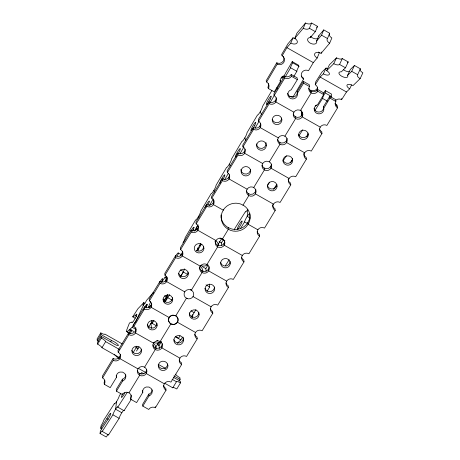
<?xml version="1.0" encoding="UTF-8"?>
<svg xmlns="http://www.w3.org/2000/svg" width="460" height="460" viewBox="0 0 460 460"><rect width="100%" height="100%" fill="white"/><g stroke="black" fill="none" stroke-linecap="round" stroke-linejoin="round"><path stroke-width="0.69" d="M181.447 254.771L178.33 253.006L178.33 253.374A4.824 0.713 -60.5 0 1 177.387 255.829M193.924 227.706L193.924 227.338M310.46 91.287L310.558 90.068A4.824 4.542 4.8 0 0 317.664 87.446M316.963 90.965A4.824 4.542 4.8 0 0 315.267 84.726L315.468 82.288L321.845 72.191L326.1 68.028A4.824 2.179 25.2 0 0 327.233 68.58M314.922 110.503L322.552 98.417A4.824 0.713 -60.5 0 1 325.145 92.903L325.335 90.591L331.568 94.122L331.372 96.433A4.824 0.713 -60.5 0 0 330.734 97.497M336.829 106.225L336.933 105.006A4.824 4.542 4.8 0 1 335.185 103.31M335.806 100.274A4.824 4.542 4.8 0 1 341.636 99.665L341.74 98.446M129.519 333.172L127.029 331.758L126.626 331.263L126.759 329.889L129.455 323L132.008 322.006A4.824 0.713 -60.5 0 0 133.94 320.528L136.269 316.313L136.873 314.318A4.824 0.713 -60.5 0 0 135.504 315.365L132.71 316.825L135.2 318.234M180.677 276.247L183.609 271.423A4.824 0.713 -60.5 0 1 184.655 268.841M131.255 399.412L124.027 410.694A4.824 0.713 -60.5 0 0 121.82 412.735A4.824 0.713 -60.5 0 0 119.134 418.335L108.485 434.959A4.824 0.713 -60.5 0 0 106.271 437L100.044 433.469L100.378 430.94L106.921 420.894A4.824 0.713 -60.5 0 0 109.371 417.053L109.911 415.978A4.824 0.713 -60.5 0 0 110.204 413.528L109.727 414.052A4.824 0.713 -60.5 0 0 107.278 417.893L100.728 428.272L101.976 428.979M100.728 428.272L101.062 425.736A4.824 0.713 -60.5 0 0 103.747 420.141L114.396 403.518A4.824 0.713 -60.5 0 0 116.61 401.471A4.824 0.713 -60.5 0 0 119.289 395.876L120.813 393.501M116.61 401.471L115.587 409.204A4.824 0.713 -60.5 0 0 112.907 414.805L102.258 431.428A4.824 0.713 -60.5 0 0 100.044 433.469M141.352 349.082L141.191 350.296A4.824 4.675 -6.2 0 1 131.87 350.37M156.946 323.414L156.785 324.628A4.824 4.675 -6.2 0 1 147.464 324.708M172.54 297.752L172.379 298.96A4.824 4.675 -6.2 0 1 163.058 299.04M167.727 364.021L167.566 365.234A4.824 4.675 -6.2 0 1 158.246 365.309M188.134 272.084L187.973 273.292A4.824 4.675 -6.2 0 1 178.652 273.372M203.728 246.416L203.567 247.63A4.824 4.675 -6.2 0 1 196.495 250.527M198.915 312.691L198.755 313.898A4.824 4.675 -6.2 0 1 189.267 312.771M214.509 287.023L214.343 288.236A4.824 4.675 -6.2 0 1 205.022 288.311M230.098 261.355L229.937 262.568A4.824 4.675 -6.2 0 1 220.616 262.643M250.505 169.418L250.343 170.625A4.824 4.675 -6.2 0 1 240.856 169.498M281.692 118.082L281.531 119.295A4.824 4.675 -6.2 0 1 272.211 119.37M276.88 184.356L276.719 185.564A4.824 4.675 -6.2 0 1 267.398 185.644M292.474 158.689L292.307 159.902A4.824 4.675 -6.2 0 1 282.986 159.977M308.068 133.02L307.901 134.234A4.824 4.675 -6.2 0 1 298.58 134.309M166.526 277.656L165.284 276.954L165.18 277.294A4.824 0.713 -60.5 0 0 166.508 276.684L166.808 276.247L165.209 281.537M163.415 301.334L166.652 296.539A4.824 0.713 -60.5 0 1 167.492 294.636M150.69 301.714L148.287 307.654A4.824 0.713 -60.5 0 1 149.253 307.711M283.975 75.934A4.824 4.744 -22.3 0 0 280.318 80.506L280.427 81.466L274.286 91.885L268.37 88.533A4.824 4.744 -22.3 0 0 266.65 82.047L277.242 64.078A4.824 4.744 -22.3 0 0 283.832 62.301A4.824 4.744 -22.3 0 0 282.112 55.815L286.925 47.662L290.8 43.062L293.02 37.789A4.824 2.961 22.8 0 0 295.36 38.657M290.8 43.062A4.824 2.961 22.8 0 0 296.918 43.085A4.824 2.961 22.8 0 0 294.733 38.398L296.947 33.131L305.497 23A4.824 2.961 22.8 0 0 311.615 23.023L317.532 26.375L315.313 31.642L310.356 37.519L309.528 37.611A4.824 2.961 22.8 0 0 308.131 41.262A4.824 2.961 22.8 0 0 313.789 44.114L314.853 43.993A4.824 2.961 22.8 0 0 316.762 41.636L316.584 41.055L318.803 35.788L323.759 29.906L329.682 33.258A4.824 2.961 22.8 0 0 331.867 37.938L329.647 43.205L321.103 53.337A4.824 2.961 22.8 0 0 314.985 53.314A4.824 2.961 22.8 0 0 317.176 58L313.294 62.6L308.487 70.76A4.824 4.744 -22.3 0 0 301.898 72.536A4.824 4.744 -22.3 0 0 303.617 79.016L293.026 96.985A4.824 4.744 -22.3 0 0 289.374 96.531M294.733 38.398L303.278 28.267L305.497 23M303.278 28.267A4.824 2.961 22.8 0 0 309.396 28.29L311.615 23.023M310.356 37.519L310.914 36.202M316.584 41.055L321.54 35.173L323.759 29.906M317.176 58L319.395 52.727A4.824 2.961 22.8 0 1 318.389 52.043M321.103 53.337L321.661 52.02M329.647 43.205A4.824 2.961 22.8 0 1 327.462 38.525L329.682 33.258M192.958 230.19L193.413 229.195M282.388 76.176L282.29 76.395A4.824 0.713 -60.5 0 0 282.733 77.648L283.291 76.935A4.824 0.713 -60.5 0 0 285.729 72.812L292.226 61.617L298.454 65.147L298.942 66.338A4.824 0.713 -60.5 0 0 296.849 71.306L293.675 76.699M315.267 84.726L320.114 77.044L323.351 73.876L326.1 68.028M323.351 73.876A4.824 2.179 25.2 0 0 329.147 74.623A4.824 2.179 25.2 0 0 326.634 70.668L329.383 64.82L336.513 57.851A4.824 2.179 25.2 0 0 342.309 58.598L348.226 61.95L345.477 67.798L341.343 71.84L340.567 71.817A4.824 2.179 25.2 0 0 339.584 74.526A4.824 2.179 25.2 0 0 345.213 77.452L346.207 77.487A4.824 2.179 25.2 0 0 347.794 75.854L347.57 75.371L350.319 69.529L354.459 65.481L360.375 68.833A4.824 2.179 25.2 0 0 362.888 72.789L360.14 78.631L353.01 85.606A4.824 2.179 25.2 0 0 347.214 84.859A4.824 2.179 25.2 0 0 349.726 88.814L346.489 91.983L341.636 99.665M326.634 70.668L333.77 63.693L336.513 57.851M333.77 63.693A4.824 2.179 25.2 0 0 339.56 64.446L342.309 58.598M347.57 75.371L351.71 71.323L354.459 65.481M349.726 88.814L351.561 84.916M360.14 78.631A4.824 2.179 25.2 0 1 357.627 74.675L360.375 68.833M143.549 304.974L135.596 321.822L135.924 321.551M143.117 309.983L143.353 309.471M146.09 307.384L147.05 304.215M145.021 303.353L143.773 302.645L143.641 302.916A4.824 0.713 -60.5 0 0 143.261 305.227L143.652 304.888A4.824 0.713 -60.5 0 0 146.619 300.305L153.485 292.295L153.243 292.911A4.824 0.713 -60.5 0 0 153.077 293.537M127.029 331.758L132.141 327.278L132.595 326.353A4.824 0.713 -60.5 0 1 135.55 321.856M207.862 205.045L208.42 203.964A4.824 0.713 -60.5 0 0 207.874 202.429L207.253 203.331A4.824 0.713 -60.5 0 0 204.982 207.54M223.324 178.814L223.882 177.732A4.824 0.713 -60.5 0 0 223.336 176.197L222.715 177.1A4.824 0.713 -60.5 0 0 220.116 183.235M132.71 316.825L137.868 308.809L143.773 302.645M198.099 224.905L196.696 227.343A4.824 0.713 -60.5 0 1 195.908 229.948M196.512 250.982L200.842 243.495M283.348 56.292A4.824 4.744 -22.3 0 1 276.73 62.825L266.139 80.793L266.65 82.047M271.923 90.493L262.39 106.662A4.824 0.713 -60.5 0 1 260.297 111.63A4.824 0.713 -60.5 0 1 257.519 114.925L246.928 132.894A4.824 0.713 -60.5 0 1 244.835 137.862A4.824 0.713 -60.5 0 1 242.058 141.157L231.466 159.125A4.824 0.713 -60.5 0 1 229.373 164.088A4.824 0.713 -60.5 0 1 226.596 167.382L216.005 185.351A4.824 0.713 -60.5 0 1 213.911 190.319A4.824 0.713 -60.5 0 1 211.134 193.614L200.543 211.583A4.824 0.713 -60.5 0 1 198.45 216.551A4.824 0.713 -60.5 0 1 195.672 219.845L185.081 237.814A4.824 0.713 -60.5 0 1 182.988 242.776M194.321 231.144L197.852 225.153M209.427 205.516L213.314 198.927M224.537 179.883L228.419 173.293M239.999 153.651L243.88 147.068M255.11 128.024L258.991 121.434M270.215 102.39L274.453 95.203M285.327 76.762L290.622 67.775A4.824 0.713 -60.5 0 1 292.715 62.813L292.226 61.617M122.262 343.936L104.817 334.058A4.824 0.966 31.3 0 1 100.792 332.896L97.112 338.962L97.296 340.659L98.526 341.36M97.296 340.659L100.981 334.598L100.792 332.896M100.981 334.598L112.119 340.768A4.824 0.966 31.3 0 1 116.271 343.137L117.145 343.81A4.824 0.966 31.3 0 1 117.254 345.46L116.409 345.155A4.824 0.966 31.3 0 1 112.251 342.786L101.171 336.386L97.491 342.453L97.675 344.149A4.824 0.966 31.3 0 1 101.959 347.697L119.399 357.581M97.675 344.149L101.355 338.089L101.171 336.386M101.959 347.697L105.639 341.636A4.824 0.966 31.3 0 0 101.355 338.089M110.716 341.745L111.458 340.532M120.37 354.505A4.824 4.675 -6.2 0 1 113.091 358.53L102.407 376.113L102.603 377.901A4.824 4.675 -6.2 0 1 104.299 384.296L110.222 387.648L116.42 377.441L116.225 375.653M135.815 327.623A4.824 4.675 -6.2 0 1 128.685 332.862L118.001 350.445L118.197 352.233A4.824 4.675 -6.2 0 1 119.893 358.627L137.96 368.862M151.558 303.169A4.824 4.675 -6.2 0 1 144.279 307.194L133.595 324.777L133.791 326.565A4.824 4.675 -6.2 0 1 135.487 332.965L153.554 343.195M167.152 277.501A4.824 4.675 -6.2 0 1 159.873 281.531L149.189 299.109L149.385 300.903A4.824 4.675 -6.2 0 1 151.081 307.297L169.148 317.532M182.741 251.838A4.824 4.675 -6.2 0 1 175.461 255.863L164.783 273.447L164.973 275.235A4.824 4.675 -6.2 0 1 166.675 281.629L184.742 291.864M198.335 226.17A4.824 4.675 -6.2 0 1 191.055 230.195L180.372 247.779L180.567 249.567A4.824 4.675 -6.2 0 1 182.269 255.961L200.336 266.196M213.929 200.502A4.824 4.675 -6.2 0 1 206.649 204.527L195.966 222.111L196.161 223.899A4.824 4.675 -6.2 0 1 197.857 230.293L215.924 240.528M229.523 174.834A4.824 4.675 -6.2 0 1 222.243 178.859L211.56 196.443L211.755 198.237A4.824 4.675 -6.2 0 1 213.452 204.631L223.295 210.203M245.117 149.166A4.824 4.675 -6.2 0 1 237.837 153.197L227.154 170.775L227.349 172.569A4.824 4.675 -6.2 0 1 229.045 178.963L247.112 189.198M260.711 123.504A4.824 4.675 -6.2 0 1 253.425 127.529L242.748 145.113L242.943 146.901A4.824 4.675 -6.2 0 1 244.639 153.295L262.706 163.53M276.299 97.836A4.824 4.675 -6.2 0 1 269.019 101.861L258.342 119.445L258.531 121.233A4.824 4.675 -6.2 0 1 260.233 127.627L278.3 137.862M300.501 110.503L311.184 92.926A4.824 4.675 -6.2 0 1 309.482 86.526L309.292 84.738L303.37 81.385L297.171 91.592L297.482 94.202A4.824 4.675 -6.2 0 1 295.073 98.273L293.911 98.751A4.824 4.675 -6.2 0 1 287.994 95.496L287.828 94.283A4.824 4.675 -6.2 0 1 290.237 90.218L291.14 89.844L297.338 79.649L297.143 77.855L291.22 74.503A4.824 4.675 -6.2 0 1 284.613 76.193L273.93 93.777L274.125 95.565A4.824 4.675 -6.2 0 1 275.822 101.959L293.894 112.194M102.603 377.901L113.287 360.318L113.091 358.53M118.197 352.233L128.88 334.65L128.685 332.862M133.791 326.565L144.469 308.988L144.279 307.194M149.385 300.903L160.063 283.32L159.873 281.531M164.973 275.235L175.657 257.652L175.461 255.863M180.567 249.567L191.251 231.984L191.055 230.195M196.161 223.899L206.845 206.316L206.649 204.527M211.755 198.237L222.439 180.653L222.243 178.859M227.349 172.569L238.027 154.986L237.837 153.197M242.943 146.901L253.621 129.317L253.425 127.529M258.531 121.233L269.215 103.649L269.019 101.861M274.125 95.565L284.809 77.987L284.613 76.193M133.279 352.412L136.919 346.42M148.396 327.531L152.116 321.408M151.133 323.587L151.869 322.374M164.433 302.088L166.664 298.413L166.566 297.2L165.657 298.483A7.239 1.075 -60.5 0 1 164.237 300.046M156.446 325.789L152.151 323.357L154.008 320.298M165.146 301.967L169.602 294.636M180.366 276.914L183.339 272.021L187.628 274.453M198.041 249.814L201.388 244.294M125.764 374.75A4.824 4.675 -6.2 0 1 123.355 378.822L122.452 379.19L116.253 389.39L116.449 391.178L122.366 394.53A4.824 4.675 -6.2 0 1 128.978 392.84L139.662 375.256A4.824 4.675 -6.2 0 0 146.941 371.231A4.824 4.675 -6.2 0 0 139.748 367.155A4.824 4.675 -6.2 0 0 139.662 375.256L139.466 373.468M116.449 391.178L122.642 380.983L123.55 380.61A4.824 4.675 -6.2 0 0 119.876 372.071L118.715 372.548A4.824 4.675 -6.2 0 0 116.305 376.619L116.42 377.441M297.367 93.38L303.565 83.174L303.37 81.385M155.819 346.961L158.424 342.671M144.572 367.172L155.25 349.589A4.824 4.675 -6.2 0 0 162.53 345.563A4.824 4.675 -6.2 0 0 155.336 341.492A4.824 4.675 -6.2 0 0 155.25 349.589L155.06 347.8M160.161 341.51L170.844 323.926A4.824 4.675 -6.2 0 0 178.123 319.901A4.824 4.675 -6.2 0 0 170.93 315.824A4.824 4.675 -6.2 0 0 170.844 323.926M175.755 315.842L186.438 298.258A4.824 4.675 -6.2 0 0 193.717 294.233A4.824 4.675 -6.2 0 0 186.524 290.156A4.824 4.675 -6.2 0 0 186.438 298.258M191.348 290.174L202.032 272.59A4.824 4.675 -6.2 0 0 209.311 268.565A4.824 4.675 -6.2 0 0 202.118 264.488A4.824 4.675 -6.2 0 0 202.032 272.59L201.836 270.802M206.942 264.506L217.626 246.922A4.824 4.675 -6.2 0 0 224.905 242.897A4.824 4.675 -6.2 0 0 217.712 238.826A4.824 4.675 -6.2 0 0 217.626 246.922L217.43 245.134M222.536 238.838L228.355 229.258L228.16 227.47M242.989 205.171L248.808 195.592A4.824 4.675 -6.2 0 0 256.088 191.567A4.824 4.675 -6.2 0 0 248.894 187.49A4.824 4.675 -6.2 0 0 248.808 195.592L248.613 193.798M253.719 187.507L264.402 169.924A4.824 4.675 -6.2 0 0 271.682 165.899A4.824 4.675 -6.2 0 0 264.488 161.822A4.824 4.675 -6.2 0 0 264.402 169.924L264.207 168.136M269.313 161.839L279.996 144.256A4.824 4.675 -6.2 0 0 287.276 140.231A4.824 4.675 -6.2 0 0 280.082 136.154A4.824 4.675 -6.2 0 0 279.996 144.256L279.801 142.468M284.907 136.171L295.59 118.588A4.824 4.675 -6.2 0 0 302.87 114.563A4.824 4.675 -6.2 0 0 295.676 110.492A4.824 4.675 -6.2 0 0 295.59 118.588L295.395 116.8M159.35 348.381L159.051 345.627L161.282 341.952M206.132 271.383L205.833 268.623L208.064 264.948M221.72 245.715L221.421 242.96L223.606 239.361M142.6 390.592L142.796 392.38L136.591 402.586L130.674 399.234A4.824 4.675 -6.2 0 0 128.978 392.84M308.769 88.285A4.824 4.675 -6.2 0 0 317.596 89.441L323.512 92.793L323.708 94.587L317.515 104.782L316.606 105.156A4.824 4.675 -6.2 0 0 314.203 109.221L314.37 110.434A4.824 4.675 -6.2 0 0 320.286 113.689L321.448 113.212A4.824 4.675 -6.2 0 0 323.851 109.146L323.547 106.53L329.745 96.324L335.662 99.676L335.857 101.465A4.824 4.675 -6.2 0 0 337.554 107.864L326.876 125.442A4.824 4.675 -6.2 0 0 320.263 127.132L302.197 116.903L302.001 115.109M180.009 335.852L178.526 338.296L175.455 336.559M191.521 316.905L195.971 309.574M207.109 291.237L209.708 286.959L209.409 284.205M152.133 389.689A4.824 4.675 -6.2 0 1 149.73 393.76L148.821 394.128L142.629 404.328L142.824 406.117L148.741 409.469A4.824 4.675 -6.2 0 1 155.348 407.778L166.031 390.195L165.836 388.407A4.824 4.675 -6.2 0 1 163.622 385.56M142.824 406.117L149.017 395.922L149.925 395.548A4.824 4.675 -6.2 0 0 146.245 387.009L145.084 387.487A4.824 4.675 -6.2 0 0 142.68 391.558L142.796 392.38M323.736 108.318L329.941 98.112L329.745 96.324M179.216 359.892A4.824 4.675 -6.2 0 0 181.43 362.739L181.625 364.533L170.942 382.11A4.824 4.675 -6.2 0 0 164.335 383.801L146.268 373.566L146.073 371.778M194.804 334.224A4.824 4.675 -6.2 0 0 197.024 337.071L197.219 338.865L186.536 356.448A4.824 4.675 -6.2 0 0 179.929 358.133L161.862 347.904L161.667 346.11M210.398 308.556A4.824 4.675 -6.2 0 0 212.618 311.409L212.813 313.197L202.13 330.78A4.824 4.675 -6.2 0 0 195.523 332.471L177.456 322.236M225.992 282.894A4.824 4.675 -6.2 0 0 228.212 285.74L228.401 287.529L217.724 305.112A4.824 4.675 -6.2 0 0 211.111 306.803L193.045 296.568M241.586 257.226A4.824 4.675 -6.2 0 0 243.8 260.072L243.995 261.861L233.318 279.444A4.824 4.675 -6.2 0 0 226.705 281.135L208.639 270.9L208.443 269.111M257.18 231.558A4.824 4.675 -6.2 0 0 259.394 234.404L259.589 236.198L248.906 253.776A4.824 4.675 -6.2 0 0 242.299 255.467L224.233 245.232L224.037 243.443M272.619 204.683A4.824 4.675 -6.2 0 0 274.988 208.736L275.183 210.53L264.5 228.114A4.824 4.675 -6.2 0 0 257.893 229.799L248.049 224.227L247.854 222.433M288.213 179.015A4.824 4.675 -6.2 0 0 290.582 183.074L290.777 184.862L280.094 202.446A4.824 4.675 -6.2 0 0 273.487 204.136L255.421 193.901L255.225 192.113M303.807 153.347A4.824 4.675 -6.2 0 0 306.176 157.406L306.372 159.195L295.688 176.778A4.824 4.675 -6.2 0 0 289.081 178.468L271.009 168.233L270.819 166.445M319.55 128.892A4.824 4.675 -6.2 0 0 321.77 131.738L321.96 133.526L311.282 151.11A4.824 4.675 -6.2 0 0 304.669 152.8L286.603 142.565L286.407 140.777M172.77 387.809L176.456 381.748A4.824 0.966 31.3 0 1 180.475 382.904L176.795 388.97A4.824 0.966 31.3 0 0 172.77 387.809L164.674 383.22M178.992 381.231L180.102 379.414L179.912 377.712A4.824 0.966 31.3 0 1 175.634 374.17M136.493 351.084L139.058 346.88M218.184 244.306L221.841 238.303M323.15 94.058L325.335 90.591M240.402 228.562L244.599 221.915A4.824 0.713 -60.5 0 1 247.187 216.401L247.779 209.346A4.824 0.713 -60.5 0 1 245.462 211.611L234.784 228.534A4.824 0.713 -60.5 0 1 234.381 229.868M267.386 185.811L269.675 182.183M282.98 161.109L286.413 155.67M298.948 135.809L302.766 129.766M225.319 265.857L229.132 259.814M273.619 189.342L276.667 184.506M290.352 162.828L292.64 159.2M306.705 136.919L307.849 135.108M144.561 307.291L145.199 306.279M180.314 255.978L180.958 254.966A4.824 0.713 -60.5 0 0 182.643 251.764M121.82 412.735L115.587 409.204A4.824 0.713 -60.5 0 1 117.8 407.163L127.305 392.322M161.494 282.342L165.284 276.954M166.215 296.953L167.463 295.096L167.745 297.689L172.034 300.121M158.401 342.441L158.263 342.631A4.824 0.713 -60.5 0 0 157.636 343.562M293.02 37.789L287.92 43.838L281.601 54.562L282.112 55.815M316.629 27.445L317.532 26.375M316.273 105.104L315.79 105.645A4.824 0.713 -60.5 0 1 315.232 105.898M347.306 62.847L348.226 61.95M191.912 315.727L192.958 314.761A4.824 0.713 -60.5 0 0 192.079 317.135M177.249 343.286L180.912 339.9A4.824 0.713 -60.5 0 1 182.074 337.726M161.27 341.452L160.293 342.165A7.239 7.015 -6.2 0 1 153.611 342.424M190.29 289.622L191.44 290.111M186.398 298.12L187.553 298.609M309.396 28.29L315.313 31.642M321.54 35.173L327.462 38.525M339.56 64.446L345.477 67.798M351.71 71.323L357.627 74.675M286.925 47.662L313.294 62.6M320.114 77.044L346.489 91.983M292.715 62.813L298.942 66.338M290.622 67.775L296.849 71.306M325.145 92.903L331.372 96.433M284.809 77.987A4.824 4.675 -6.2 0 0 291.416 76.297L297.338 79.649M303.565 83.174L309.482 86.526M310.989 91.132L311.184 92.926A4.824 4.675 -6.2 0 0 317.791 91.235L323.708 94.587M329.941 98.112L335.857 101.465M322.552 98.417L327.537 101.24M250.303 218.166L247.187 216.401A4.824 0.713 -60.5 0 1 249.51 214.136M244.599 221.915L247.71 223.681M220.018 237.998L224.9 240.764M219.098 241.644L221.421 242.96M202.348 266.65L205.833 268.623M180.475 269.876L183.592 271.642M206.028 284.878L209.708 286.959M164.68 295.82L166.549 296.878M191.049 310.891L194.114 312.627M191.383 316.566L192.625 317.273M175.306 336.726L180.912 339.9M135.32 315.623L136.568 316.33M132.141 327.278L135.878 329.394M157.308 344.638L159.051 345.627M129.967 329.377L133.705 331.493M129.277 330.044L131.146 331.102M126.626 331.263L129.122 332.672M126.828 331.51L129.317 332.919M135.757 347.507L138.195 348.887M158.188 364.285L165.663 368.523M173.932 375.918L180.102 379.414M173.512 377.367L180.291 381.202L180.475 382.904M105.639 341.636L119.347 349.399M172.092 379.276L176.456 381.748M138.299 368.282L145.774 372.519M117.8 407.163L124.027 410.694M112.907 414.805L119.134 418.335M106.91 418.623L108.157 419.33M102.258 431.428L108.485 434.959M303.617 79.016L303.1 77.763A4.824 4.744 -22.3 0 1 301.352 76.032M276.73 62.825L277.242 64.078M279.916 80.207L280.427 81.466M276.753 87.826L277.253 89.039M268.37 88.533L267.858 87.273A4.824 4.744 -22.3 0 0 268.358 83.668M260.297 111.63L261.539 114.661M244.835 137.862L245.83 140.288M229.373 164.088L230.121 165.91M213.911 190.319L214.659 192.136M198.45 216.551L198.944 217.764M318.803 35.788L318.981 36.369M323.547 106.53L323.656 107.352A4.824 4.675 -6.2 0 1 321.252 111.423L320.091 111.901A4.824 4.675 -6.2 0 1 314.174 108.64L314.122 108.255M297.171 91.592L297.286 92.414A4.824 4.675 -6.2 0 1 294.877 96.485L293.716 96.962A4.824 4.675 -6.2 0 1 287.799 93.702L287.747 93.317M337.554 107.864L337.358 106.07A4.824 4.675 -6.2 0 1 335.144 103.224M317.596 89.441L317.791 91.235M291.22 74.503L291.416 76.297M275.632 100.171L275.822 101.959A4.824 4.675 -6.2 0 1 269.215 103.649M260.038 125.839L260.233 127.627A4.824 4.675 -6.2 0 1 253.621 129.317M244.444 151.507L244.639 153.295A4.824 4.675 -6.2 0 1 238.027 154.986M228.85 177.175L229.045 178.963A4.824 4.675 -6.2 0 1 222.439 180.653M213.256 202.837L213.452 204.631A4.824 4.675 -6.2 0 1 206.845 206.316M197.668 228.505L197.857 230.293A4.824 4.675 -6.2 0 1 191.251 231.984M197.777 247.854L198.093 250.775M182.074 254.173L182.269 255.961A4.824 4.675 -6.2 0 1 175.657 257.652M166.48 279.841L166.675 281.629A4.824 4.675 -6.2 0 1 160.063 283.32M150.886 305.509L151.081 307.297A4.824 4.675 -6.2 0 1 144.469 308.988M151.852 320.603L152.151 323.357M151.472 328.336L150.949 323.512L151.507 322.966A7.239 7.015 -6.2 0 1 152.57 322.305M155.221 406.588L155.348 407.778M148.821 394.128L149.017 395.922M135.292 331.171L135.487 332.965A4.824 4.675 -6.2 0 1 128.88 334.65M130.674 399.234L130.479 397.446A4.824 4.675 -6.2 0 0 131.152 395.111M122.452 379.19L122.642 380.983M119.698 356.839L119.893 358.627A4.824 4.675 -6.2 0 1 113.287 360.318M104.299 384.296L104.109 382.507A4.824 4.675 -6.2 0 0 104.776 380.173M259.589 236.198A4.824 4.675 -6.2 0 1 257.893 229.799M306.372 159.195A4.824 4.675 -6.2 0 1 304.669 152.8M321.96 133.526A4.824 4.675 -6.2 0 1 320.263 127.132M197.219 338.865A4.824 4.675 -6.2 0 1 195.523 332.471M181.625 364.533A4.824 4.675 -6.2 0 1 179.929 358.133M162.34 343.775A4.824 4.675 -6.2 0 1 152.841 344.954M173.84 339.647A4.824 4.675 -6.2 0 0 183.16 339.566L183.321 338.353A4.824 4.675 -6.2 0 0 183.155 337.145M146.746 369.443A4.824 4.675 -6.2 0 1 137.247 370.622M166.031 390.195A4.824 4.675 -6.2 0 1 164.335 383.801M209.116 266.777A4.824 4.675 -6.2 0 1 204.24 271.434A4.824 4.675 -6.2 0 1 199.467 266.742M212.813 313.197A4.824 4.675 -6.2 0 1 211.111 306.803M228.401 287.529A4.824 4.675 -6.2 0 1 226.705 281.135M224.71 241.109A4.824 4.675 -6.2 0 1 219.834 245.766A4.824 4.675 -6.2 0 1 215.061 241.074M243.995 261.861A4.824 4.675 -6.2 0 1 242.299 255.467M275.183 210.53A4.824 4.675 -6.2 0 1 273.487 204.136M290.777 184.862A4.824 4.675 -6.2 0 1 289.081 178.468M271.486 164.111A4.824 4.675 -6.2 0 1 261.993 165.284M287.08 138.443A4.824 4.675 -6.2 0 1 277.581 139.621M249.814 213.405A14.478 14.024 -6.2 0 1 249.113 220.047L247.388 223.318A14.478 14.024 -6.2 0 1 230.615 228.672L227.251 227.027A14.478 14.024 -6.2 0 1 221.013 214.998M255.898 189.773A4.824 4.675 -6.2 0 1 246.399 190.952M256.45 143.83A4.824 4.675 -6.2 0 0 265.938 144.963L266.098 143.75A4.824 4.675 -6.2 0 0 265.932 142.537M302.674 112.775A4.824 4.675 -6.2 0 1 293.175 113.953M146.199 307.165A4.824 0.713 -60.5 0 0 147.148 304.71L147.148 304.336A4.824 0.713 -60.5 0 0 144.394 307.573M124.919 392.788A4.824 0.713 -60.5 0 1 123.038 395.876L122.463 396.629A4.824 0.713 -60.5 0 1 122.82 393.628M159.741 342.033A4.824 0.713 -60.5 0 1 158.476 344.873M137.5 348.019A9.654 1.926 31.3 0 1 136.143 346.995M143.853 373.595A24.133 4.819 31.3 0 1 141.456 372.56M118.68 358.443A24.133 4.819 31.3 0 1 114.201 354.229M141.306 373.152A8.447 1.685 31.3 0 1 139.334 373.422M300.667 110.164A4.824 4.542 4.8 0 1 301.375 115.667L301.576 113.235A4.824 4.542 4.8 0 0 302.07 112.148M349.755 71.478A4.824 2.179 25.2 0 1 348.956 71.639L347.961 71.611A4.824 2.179 25.2 0 1 343.522 69.776M317.946 38.393A4.824 2.961 22.8 0 1 317.066 38.726L316.009 38.847A4.824 2.961 22.8 0 1 310.661 36.415M237.481 229.408A4.824 0.713 -60.5 0 0 240.166 225.837L240.775 224.733A4.824 0.713 -60.5 0 0 241.057 221.841L240.482 222.611A4.824 0.713 -60.5 0 0 237.279 229.396M238.165 153.68A4.824 0.713 -60.5 0 0 238.786 152.582L239.344 151.501A4.824 0.713 -60.5 0 0 238.797 149.966L238.177 150.874A4.824 0.713 -60.5 0 0 235.583 155.917A4.824 0.713 -60.5 0 0 236.348 156.337M191.147 230.598A4.824 0.713 -60.5 0 1 193.844 227.28A4.824 0.713 -60.5 0 1 192.401 231.271M130.421 333.201A4.824 0.713 -60.5 0 0 131.571 330.102L131.468 329.918A4.824 0.713 -60.5 0 0 128.392 333.954M175.576 256.243A4.824 0.713 -60.5 0 1 178.33 253.006M157.941 340.601A4.824 4.675 -6.2 0 1 156.688 340.756M153.738 343.626A7.239 7.015 -6.2 0 1 156.164 348.433M161.793 281.497A4.824 0.713 -60.5 0 0 162.736 279.042L162.742 278.674A4.824 0.713 -60.5 0 0 159.988 281.911M216.108 240.959A7.239 7.015 -6.2 0 1 218.54 245.766M199.14 245.416A7.239 7.015 -6.2 0 1 200.893 244.72M200.514 266.622A7.239 7.015 -6.2 0 1 202.946 271.434M207.075 265.167A7.239 7.015 -6.2 0 1 200.393 265.426M141.548 350.871L141.387 352.084A4.824 4.675 -6.2 0 1 134.32 354.982A4.824 4.675 -6.2 0 1 133.308 347.633L134.303 346.886A4.824 4.675 -6.2 0 1 141.548 350.871M157.142 325.209L156.981 326.416A4.824 4.675 -6.2 0 1 149.914 329.314A4.824 4.675 -6.2 0 1 148.902 321.966L149.897 321.218A4.824 4.675 -6.2 0 1 157.142 325.209M172.736 299.541L172.575 300.754A4.824 4.675 -6.2 0 1 165.502 303.652A4.824 4.675 -6.2 0 1 164.49 296.303L165.491 295.55A4.824 4.675 -6.2 0 1 172.736 299.541M167.923 365.809L167.762 367.022A4.824 4.675 -6.2 0 1 160.695 369.921A4.824 4.675 -6.2 0 1 159.677 362.572L160.678 361.824A4.824 4.675 -6.2 0 1 167.923 365.809M188.33 273.873L188.169 275.086A4.824 4.675 -6.2 0 1 181.096 277.984A4.824 4.675 -6.2 0 1 180.084 270.635L181.085 269.882A4.824 4.675 -6.2 0 1 188.33 273.873M183.517 340.147L183.356 341.354A4.824 4.675 -6.2 0 1 176.283 344.252A4.824 4.675 -6.2 0 1 175.271 336.904L176.272 336.156A4.824 4.675 -6.2 0 1 183.517 340.147M203.924 248.204L203.757 249.418A4.824 4.675 -6.2 0 1 196.69 252.316A4.824 4.675 -6.2 0 1 195.678 244.967L196.679 244.214A4.824 4.675 -6.2 0 1 203.924 248.204M199.111 314.479L198.944 315.692A4.824 4.675 -6.2 0 1 191.877 318.59A4.824 4.675 -6.2 0 1 190.865 311.242L191.866 310.488A4.824 4.675 -6.2 0 1 199.111 314.479M214.699 288.811L214.538 290.024A4.824 4.675 -6.2 0 1 207.471 292.922A4.824 4.675 -6.2 0 1 206.459 285.574L207.454 284.82A4.824 4.675 -6.2 0 1 214.699 288.811M230.293 263.143L230.132 264.356A4.824 4.675 -6.2 0 1 223.065 267.254A4.824 4.675 -6.2 0 1 222.053 259.906L223.048 259.152A4.824 4.675 -6.2 0 1 230.293 263.143M250.7 171.206L250.539 172.419A4.824 4.675 -6.2 0 1 243.472 175.317A4.824 4.675 -6.2 0 1 242.46 167.969L243.455 167.216A4.824 4.675 -6.2 0 1 250.7 171.206M266.294 145.538L266.133 146.751A4.824 4.675 -6.2 0 1 259.06 149.649A4.824 4.675 -6.2 0 1 258.048 142.301L259.049 141.548A4.824 4.675 -6.2 0 1 266.294 145.538M281.888 119.87L281.721 121.084A4.824 4.675 -6.2 0 1 274.654 123.981A4.824 4.675 -6.2 0 1 273.642 116.633L274.643 115.88A4.824 4.675 -6.2 0 1 281.888 119.87M277.075 186.145L276.908 187.358A4.824 4.675 -6.2 0 1 269.842 190.256A4.824 4.675 -6.2 0 1 268.83 182.907L269.83 182.154A4.824 4.675 -6.2 0 1 277.075 186.145M292.669 160.477L292.502 161.69A4.824 4.675 -6.2 0 1 285.436 164.588A4.824 4.675 -6.2 0 1 284.424 157.239L285.424 156.486A4.824 4.675 -6.2 0 1 292.669 160.477M308.257 134.809L308.096 136.022A4.824 4.675 -6.2 0 1 301.03 138.92A4.824 4.675 -6.2 0 1 300.018 131.571L301.012 130.818A4.824 4.675 -6.2 0 1 308.257 134.809M254.805 125.275L254.248 126.356A4.824 0.713 -60.5 0 1 250.872 130.686A4.824 0.713 -60.5 0 1 253.638 124.643L254.259 123.74A4.824 0.713 -60.5 0 1 254.805 125.275M270.267 99.044L269.709 100.125A4.824 0.713 -60.5 0 1 266.334 104.454A4.824 0.713 -60.5 0 1 269.1 98.411L269.721 97.508A4.824 0.713 -60.5 0 1 270.267 99.044M223.761 209.323L222.036 212.595A14.478 14.024 -6.2 0 0 227.447 228.815L230.811 230.46A14.478 14.024 -6.2 0 0 247.583 225.107L249.308 221.835A14.478 14.024 -6.2 0 0 243.898 205.614L240.534 203.97A14.478 14.024 -6.2 0 0 223.761 209.323M176.508 316.244L175.461 315.572A4.824 4.675 -6.2 0 0 170.148 323.322L171.195 323.99A4.824 4.675 -6.2 0 0 176.508 316.244"/></g></svg>
